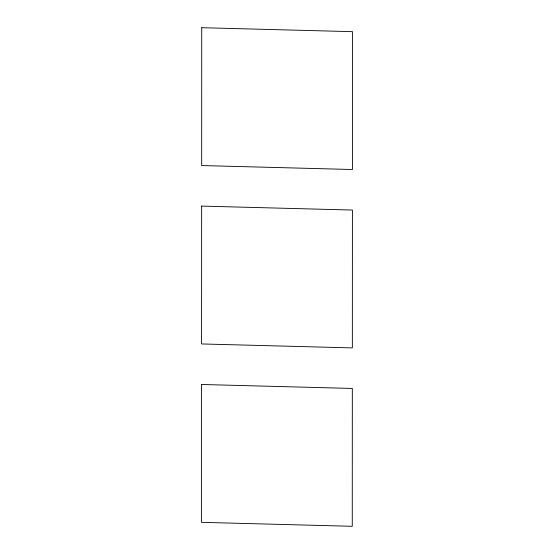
<?xml version="1.0" encoding="UTF-8"?>
<svg xmlns="http://www.w3.org/2000/svg" width="554" height="554" viewBox="0 0 554 554"><rect width="100%" height="100%" fill="white"/><g stroke="black" fill="none" stroke-linecap="round" stroke-linejoin="round"><path stroke-width="0.83" d="M201.566 384.483L201.497 522.332L352.268 526.3L352.33 388.451L201.566 384.483M201.649 206.095L201.587 343.944L352.351 347.905L352.413 210.056L201.649 206.095M201.732 27.7L201.67 165.549L352.434 169.517L352.503 31.668L201.732 27.7"/></g></svg>
